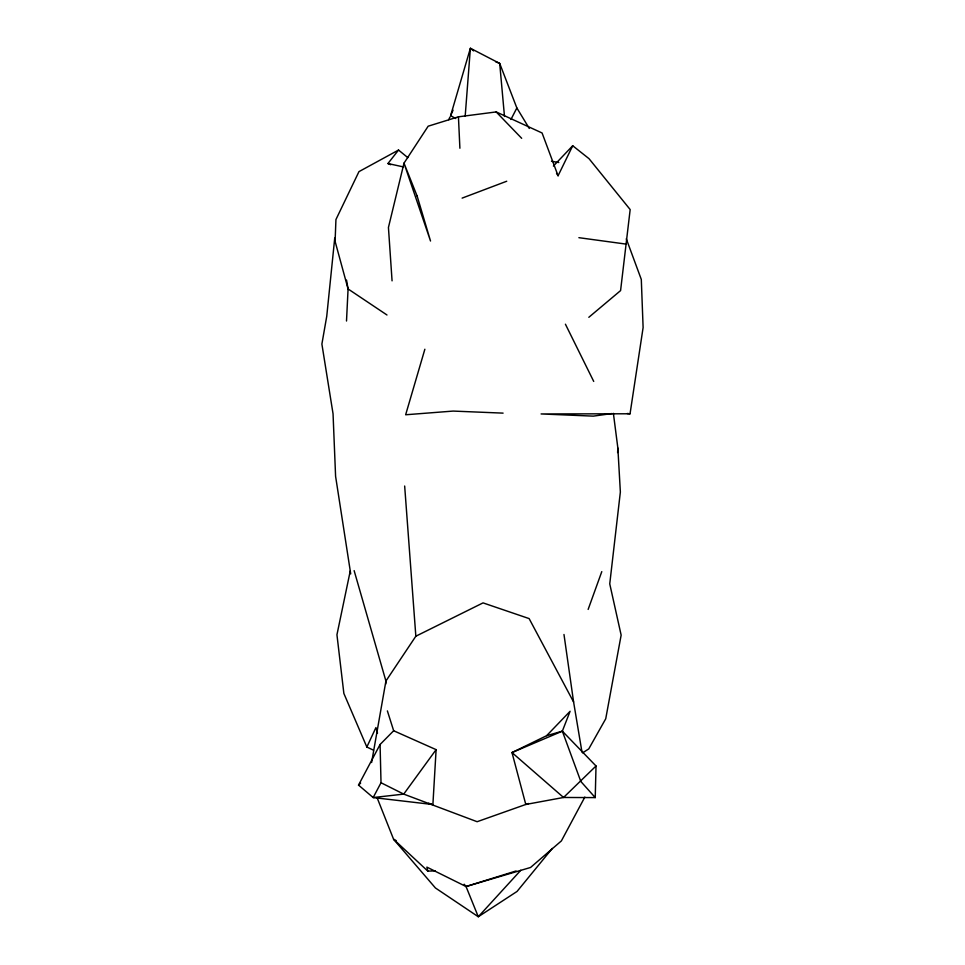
<?xml version="1.0" encoding="UTF-8"?>
<svg xmlns="http://www.w3.org/2000/svg" width="965" height="965" viewBox="0 0 965 965"><rect width="100%" height="100%" fill="white"/><g stroke="black" fill="none" stroke-linecap="round" stroke-linejoin="round"><path stroke-width="1.45" d="M528.591 803.495L525.792 804.46L563.56 797.476L595.236 797.597L596.02 765.993L562.342 731.156L546.6 735.704L511.993 752.567L525.792 804.46L477.12 821.71L403.732 794.111L381.018 782.748L380.077 744.498L393.66 730.746L387.375 710.891M385.771 684.028L385.916 681.037L354.131 570.629M346.507 321.019L348.076 288.957L346.531 280.103M617.612 452.585L617.865 448.086L613.39 413.358M393.66 730.746L436.108 749.648L432.899 804.533L373.166 797.56L358.522 785.1L380.077 744.498M465.178 116.234L470.389 48.25L499.701 63.413L516.854 107.971L529.29 128.442M334.734 238.053L326.737 316.315L321.888 344.071L333.046 413.792L335.591 476.324L350.717 573.885M588.819 317.304L620.579 290.598L630.169 209.562L589.036 158.694L572.715 145.739L553.403 166.052M611.955 413.563L593.306 416.132L541.088 413.949L630.049 413.78L643.112 327.557L641.303 279.452L626.285 238.789M371.609 762.519L385.916 681.037L415.843 636.212L483.043 602.884L529.122 618.589L573.596 702.001L581.979 752.121M350.259 570.942L336.942 634.765L343.866 693.449L366.845 747.031L373.491 750.179M455.709 118.538L450.619 115.631L470.389 48.25L473.634 50.892M424.865 349.233L405.65 414.769L453.164 411.078L503.091 413.129M588.143 609.422L601.786 571.63M595.236 797.597L580.821 781.457L562.342 731.156L570.086 711.289L546.6 735.704M450.619 115.631L453.055 110.191M366.845 747.031L375.928 727.574L377.508 733.171M448.689 119.684L449.98 116.982M556.516 173.205L558.072 175.763L572.715 145.739M510.943 119.479L516.854 107.971M381.018 782.748L373.166 797.56L403.732 794.111L436.108 749.648M584.838 797.09L561.377 840.913L530.557 867.475L466.047 886.533L426.88 867.125L427.821 871.106L435.215 870.9M390.716 164.738L387.954 163.531L398.533 150.045L407.833 157.645M552.269 848.428L517.035 891.455L478.29 916.75L435.42 887.969L393.587 839.26L377.206 797.971M520.786 870.285L478.29 916.75L466.047 886.533L464.177 884.23M596.02 765.993L563.56 797.476L511.993 752.567L562.342 731.156M358.522 785.1L360.645 783.073M582.571 752.869L588.746 748.924L605.731 718.78L621.146 635.127L609.747 583.873L620.362 492.017L617.865 448.086M398.533 150.045L358.956 171.637L335.941 219.55L335.096 241.371L348.076 288.957L386.977 314.988M462.126 198.115L506.734 181.227M466.047 886.533L516.07 870.961M558.072 175.763L542.077 132.977L496.191 111.928L458.435 116.813L428.171 126.198L403.997 163.157L388.437 227.475L392.067 280.851M627.154 413.503L630.049 413.78M578.891 237.679L626.273 244.133M551.498 161.252L558.795 162.518M387.954 163.531L403.467 166.933M428.581 803.242L431.464 804.098M495.624 61.724L499.701 63.413L504.49 116.451M396.229 840.648L393.587 839.26L427.821 871.106M496.191 111.928L521.679 138.309M565.418 324.204L593.716 381.416M563.982 634.488L573.596 702.001M404.661 486.022L415.843 636.212M458.435 116.813L459.895 148.236M417.169 196.16L403.997 163.157L430.523 241.021L417.169 196.16"/></g></svg>
